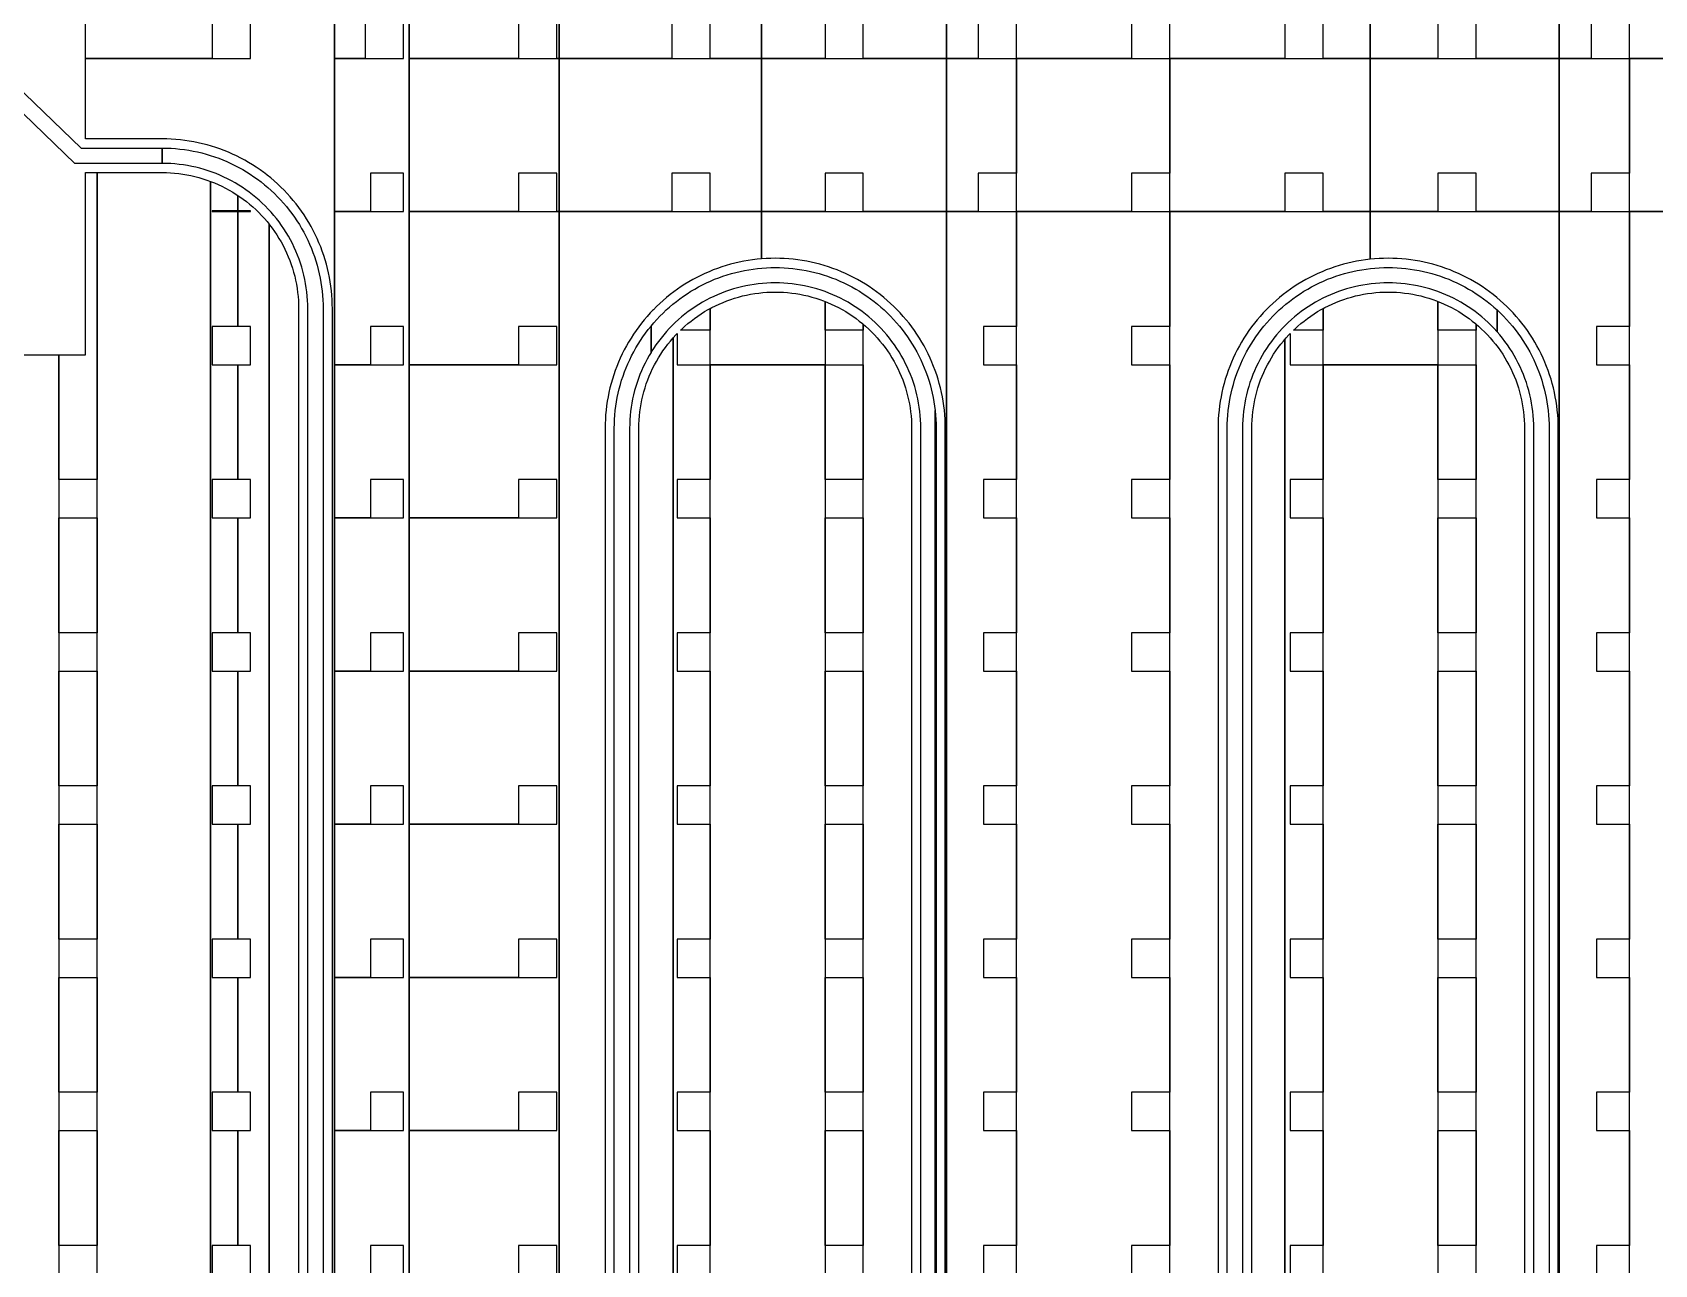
# Model space of a CAD drawing. Extents: x -4500 to 4500, y -3250 to 3250.
# Drawn here: x -2130 to -1071, y -850 to -46 of the extents above; entities that cross this region are included whole.
import ezdxf

# ---------------------------------------------------------------- set-up
doc = ezdxf.new("R2010")
doc.units = 0
doc.layers.add('L1D100', color=4, linetype='CONTINUOUS')
doc.layers.add('L1D11', color=2, linetype='CONTINUOUS')

# ---------------------------------------------------------------- blocks, each defined once
blk = doc.blocks.new('TOP_main_1_Cheese_100')
at = {"layer": 'L1D100'}
for points in [[(-1934, -1051.522), (-1934, -225.99), (-1934.039, -223.035), (-1934.157, -220.083), (-1934.354, -217.135), (-1934.629, -214.192), (-1934.982, -211.259), (-1935.413, -208.336), (-1935.922, -205.425), (-1936.508, -202.529), (-1937.171, -199.649), (-1937.91, -196.788), (-1938.726, -193.948), (-1939.616, -191.131), (-1940.582, -188.338), (-1941.621, -185.572), (-1942.734, -182.834), (-1943.919, -180.128), (-1945.175, -177.453), (-1946.503, -174.813), (-1947.9, -172.21), (-1949.366, -169.644), (-1950.9, -167.119), (-1952.5, -164.635), (-1954.167, -162.194), (-1955.897, -159.799), (-1957.691, -157.451), (-1959.546, -155.151), (-1961.462, -152.902), (-1963.437, -150.704), (-1965.47, -148.56), (-1967.56, -146.47), (-1969.704, -144.437), (-1971.902, -142.462), (-1974.151, -140.546), (-1976.451, -138.691), (-1978.01, -137.5), (-1978.799, -136.897), (-1981.194, -135.167), (-1983.635, -133.5), (-1986.119, -131.9), (-1988.644, -130.366), (-1991.21, -128.9), (-1993.813, -127.503), (-1996.453, -126.175), (-1999.128, -124.919), (-2001.834, -123.734), (-2004.572, -122.621), (-2007.338, -121.582), (-2010.131, -120.616), (-2012.948, -119.726), (-2015.788, -118.91), (-2018.649, -118.171), (-2021.529, -117.508), (-2024.425, -116.922), (-2027.336, -116.413), (-2030.259, -115.982), (-2033.192, -115.629), (-2036.135, -115.354), (-2039.083, -115.157), (-2042.035, -115.039), (-2044.99, -115), (-2095, -115), (-2095, -62.5), (-2012.5, -62.5), (-1987.5, -62.5), (-1987.5, -37.5)], [(-2012.5, -37.5), (-2012.5, -62.5), (-2095, -62.5), (-2095, 37.5)], [(-1932.542, 1077.42), (-1932.542, -1067.563)], [(-1887.5, -862.5), (-1887.5, -837.5), (-1909, -837.5), (-1909, -862.5)], [(-1932.542, -862.5), (-1932.542, -762.5), (-1909, -762.5), (-1887.5, -762.5), (-1887.5, -737.5), (-1909, -737.5), (-1909, -762.5), (-1932.542, -762.5), (-1932.542, -662.5), (-1909, -662.5), (-1887.5, -662.5), (-1887.5, -637.5), (-1909, -637.5), (-1909, -662.5), (-1932.542, -662.5), (-1932.542, -562.5), (-1909, -562.5), (-1887.5, -562.5), (-1887.5, -537.5), (-1909, -537.5), (-1909, -562.5), (-1932.542, -562.5), (-1932.542, -462.5), (-1909, -462.5), (-1887.5, -462.5), (-1887.5, -437.5), (-1909, -437.5), (-1909, -462.5), (-1932.542, -462.5), (-1932.542, -362.5), (-1909, -362.5), (-1887.5, -362.5), (-1887.5, -337.5), (-1909, -337.5), (-1909, -362.5), (-1932.542, -362.5), (-1932.542, -262.5), (-1909, -262.5), (-1887.5, -262.5), (-1887.5, -237.5), (-1909, -237.5), (-1909, -262.5), (-1932.542, -262.5), (-1932.542, -162.5), (-1909, -162.5), (-1887.5, -162.5), (-1887.5, -137.5), (-1909, -137.5), (-1909, -162.5), (-1932.542, -162.5), (-1932.542, -62.5), (-1912.5, -62.5), (-1887.5, -62.5), (-1887.5, -37.5)], [(-1912.5, -37.5), (-1912.5, -62.5), (-1932.542, -62.5), (-1932.542, 37.5)], [(-1883.967, 37.5), (-1883.967, -1131.532)], [(-2013.434, -2662.5), (-2013.434, -142.783), (-2010.935, -143.774), (-2008.467, -144.84), (-2006.033, -145.98), (-2003.634, -147.193), (-2001.273, -148.478), (-1998.952, -149.834), (-1996.673, -151.259), (-1995.582, -151.988), (-1995.582, -162), (-2012.5, -162), (-2012.5, -162.5), (-1995.582, -162.5), (-1995.582, -237.5), (-2012.5, -237.5), (-2012.5, -262.5), (-1995.582, -262.5), (-1995.582, -337.5), (-2012.5, -337.5), (-2012.5, -362.5), (-1995.582, -362.5), (-1995.582, -437.5), (-2012.5, -437.5), (-2012.5, -462.5), (-1995.582, -462.5), (-1995.582, -537.5), (-2012.5, -537.5), (-2012.5, -562.5), (-1995.582, -562.5), (-1995.582, -637.5), (-2012.5, -637.5), (-2012.5, -662.5), (-1995.582, -662.5), (-1995.582, -737.5), (-2012.5, -737.5), (-2012.5, -762.5), (-1995.582, -762.5), (-1995.582, -837.5), (-2012.5, -837.5), (-2012.5, -862.5)], [(-1987.5, -862.5), (-1987.5, -837.5), (-1995.582, -837.5), (-1995.582, -762.5), (-1987.5, -762.5), (-1987.5, -737.5), (-1995.582, -737.5), (-1995.582, -662.5), (-1987.5, -662.5), (-1987.5, -637.5), (-1995.582, -637.5), (-1995.582, -562.5), (-1987.5, -562.5), (-1987.5, -537.5), (-1995.582, -537.5), (-1995.582, -462.5), (-1987.5, -462.5), (-1987.5, -437.5), (-1995.582, -437.5), (-1995.582, -362.5), (-1987.5, -362.5), (-1987.5, -337.5), (-1995.582, -337.5), (-1995.582, -262.5), (-1987.5, -262.5), (-1987.5, -237.5), (-1995.582, -237.5), (-1995.582, -162.5), (-1987.5, -162.5), (-1987.5, -162), (-1995.582, -162), (-1995.582, -151.988), (-1994.438, -152.753), (-1992.249, -154.313), (-1990.108, -155.939), (-1988.017, -157.628), (-1985.979, -159.38), (-1983.994, -161.193), (-1982.065, -163.065), (-1980.193, -164.994), (-1978.807, -166.511), (-1978.38, -166.979), (-1976.628, -169.017), (-1975.296, -170.666), (-1975.296, -2662.5)], [(-1787.5, -862.5), (-1787.5, -837.5), (-1812.5, -837.5), (-1812.5, -862.5)], [(-1883.967, -862.5), (-1883.967, -762.5), (-1787.5, -762.5), (-1787.5, -737.5), (-1812.5, -737.5), (-1812.5, -762.5), (-1883.967, -762.5), (-1883.967, -662.5), (-1787.5, -662.5), (-1787.5, -637.5), (-1812.5, -637.5), (-1812.5, -662.5), (-1883.967, -662.5), (-1883.967, -562.5), (-1787.5, -562.5), (-1787.5, -537.5), (-1812.5, -537.5), (-1812.5, -562.5), (-1883.967, -562.5), (-1883.967, -462.5), (-1787.5, -462.5), (-1787.5, -437.5), (-1812.5, -437.5), (-1812.5, -462.5), (-1883.967, -462.5), (-1883.967, -362.5), (-1787.5, -362.5), (-1787.5, -337.5), (-1812.5, -337.5), (-1812.5, -362.5), (-1883.967, -362.5), (-1883.967, -262.5), (-1787.5, -262.5), (-1787.5, -237.5), (-1812.5, -237.5), (-1812.5, -262.5), (-1883.967, -262.5), (-1883.967, -162.5), (-1785.979, -162.5), (-1785.979, -1118.132)], [(-1785.979, -1118.132), (-1785.979, -162.5), (-1653.865, -162.5), (-1653.865, -193.341), (-1656.808, -193.616), (-1659.741, -193.97), (-1662.664, -194.401), (-1665.575, -194.91), (-1668.471, -195.496), (-1671.351, -196.159), (-1674.212, -196.898), (-1677.052, -197.713), (-1679.869, -198.604), (-1682.662, -199.569), (-1685.428, -200.609), (-1688.166, -201.721), (-1690.872, -202.906), (-1693.547, -204.163), (-1696.187, -205.49), (-1698.79, -206.888), (-1701.356, -208.354), (-1703.881, -209.888), (-1706.365, -211.488), (-1708.806, -213.154), (-1711.201, -214.885), (-1713.549, -216.678), (-1715.849, -218.534), (-1718.098, -220.45), (-1720.296, -222.425), (-1722.44, -224.458), (-1724.53, -226.548), (-1725.02, -227.065), (-1726.563, -228.692), (-1728.538, -230.889), (-1730.454, -233.139), (-1732.309, -235.439), (-1734.103, -237.787), (-1735.833, -240.182), (-1737.5, -242.622), (-1739.1, -245.106), (-1740.634, -247.632), (-1742.1, -250.197), (-1743.497, -252.801), (-1744.825, -255.441), (-1746.081, -258.115), (-1747.266, -260.822), (-1748.379, -263.559), (-1749.418, -266.326), (-1750.384, -269.118), (-1751.274, -271.936), (-1752.09, -274.776), (-1752.829, -277.637), (-1753.492, -280.516), (-1754.078, -283.412), (-1754.587, -286.323), (-1755.018, -289.246), (-1755.371, -292.18), (-1755.646, -295.122), (-1755.843, -298.07), (-1755.961, -301.023), (-1756, -303.978), (-1756, -1051.522)], [(-1534, -1051.522), (-1534, -303.978), (-1534.039, -301.023), (-1534.157, -298.07), (-1534.354, -295.122), (-1534.629, -292.18), (-1534.982, -289.246), (-1535.413, -286.323), (-1535.922, -283.412), (-1536.508, -280.516), (-1537.171, -277.637), (-1537.91, -274.776), (-1538.726, -271.936), (-1539.616, -269.118), (-1540.582, -266.326), (-1541.621, -263.559), (-1542.052, -262.5), (-1542.734, -260.822), (-1543.919, -258.115), (-1545.175, -255.441), (-1546.503, -252.801), (-1547.9, -250.197), (-1549.366, -247.632), (-1550.9, -245.106), (-1552.5, -242.622), (-1554.167, -240.182), (-1555.897, -237.787), (-1557.691, -235.439), (-1559.546, -233.139), (-1561.462, -230.889), (-1563.437, -228.692), (-1565.47, -226.548), (-1567.56, -224.458), (-1569.704, -222.425), (-1571.902, -220.45), (-1574.151, -218.534), (-1576.451, -216.678), (-1578.799, -214.885), (-1581.194, -213.154), (-1583.635, -211.488), (-1586.119, -209.888), (-1588.644, -208.354), (-1591.21, -206.888), (-1593.813, -205.49), (-1596.453, -204.163), (-1599.128, -202.906), (-1601.834, -201.721), (-1604.572, -200.609), (-1607.338, -199.569), (-1610.131, -198.604), (-1612.948, -197.713), (-1615.788, -196.898), (-1618.649, -196.159), (-1621.529, -195.496), (-1624.425, -194.91), (-1627.336, -194.401), (-1630.259, -193.97), (-1633.192, -193.616), (-1636.135, -193.341), (-1639.083, -193.145), (-1642.035, -193.027), (-1644.99, -192.988), (-1645.01, -192.988), (-1647.965, -193.027), (-1650.917, -193.145), (-1653.865, -193.341), (-1653.865, -162.5), (-1533.317, -162.5), (-1533.317, -1062.5)], [(-1533.317, -1062.5), (-1533.317, -162.5), (-1487.5, -162.5), (-1487.5, -237.5), (-1509, -237.5), (-1509, -262.5), (-1487.5, -262.5), (-1487.5, -337.5), (-1509, -337.5), (-1509, -362.5), (-1487.5, -362.5), (-1487.5, -437.5), (-1509, -437.5), (-1509, -462.5), (-1487.5, -462.5), (-1487.5, -537.5), (-1509, -537.5), (-1509, -562.5), (-1487.5, -562.5), (-1487.5, -637.5), (-1509, -637.5), (-1509, -662.5), (-1487.5, -662.5), (-1487.5, -737.5), (-1509, -737.5), (-1509, -762.5), (-1487.5, -762.5), (-1487.5, -837.5), (-1509, -837.5), (-1509, -862.5)], [(-1487.5, -1129.702), (-1487.5, -162.5), (-1387.5, -162.5), (-1387.5, -237.5), (-1412.5, -237.5), (-1412.5, -262.5), (-1387.5, -262.5), (-1387.5, -337.5), (-1412.5, -337.5), (-1412.5, -362.5), (-1387.5, -362.5), (-1387.5, -437.5), (-1412.5, -437.5), (-1412.5, -462.5), (-1387.5, -462.5), (-1387.5, -537.5), (-1412.5, -537.5), (-1412.5, -562.5), (-1387.5, -562.5), (-1387.5, -637.5), (-1412.5, -637.5), (-1412.5, -662.5), (-1387.5, -662.5), (-1387.5, -737.5), (-1412.5, -737.5), (-1412.5, -762.5), (-1387.5, -762.5), (-1387.5, -837.5), (-1412.5, -837.5), (-1412.5, -862.5)], [(-1387.5, -1119.44), (-1387.5, -162.5), (-1256.808, -162.5), (-1256.808, -193.616), (-1259.741, -193.97), (-1262.664, -194.401), (-1265.575, -194.91), (-1268.471, -195.496), (-1271.351, -196.159), (-1274.212, -196.898), (-1277.052, -197.713), (-1279.869, -198.604), (-1282.662, -199.569), (-1285.428, -200.609), (-1288.166, -201.721), (-1290.872, -202.906), (-1293.547, -204.163), (-1296.187, -205.49), (-1298.79, -206.888), (-1301.356, -208.354), (-1303.881, -209.888), (-1306.365, -211.488), (-1308.806, -213.154), (-1311.201, -214.885), (-1313.549, -216.678), (-1315.849, -218.534), (-1318.098, -220.45), (-1320.296, -222.425), (-1322.44, -224.458), (-1324.53, -226.548), (-1326.563, -228.692), (-1328.538, -230.889), (-1330.454, -233.139), (-1332.309, -235.439), (-1334.103, -237.787), (-1335.833, -240.182), (-1337.5, -242.622), (-1339.1, -245.106), (-1340.634, -247.632), (-1342.1, -250.197), (-1343.497, -252.801), (-1344.825, -255.441), (-1346.081, -258.115), (-1347.266, -260.822), (-1348.379, -263.559), (-1349.418, -266.326), (-1350.384, -269.118), (-1351.274, -271.936), (-1352.09, -274.776), (-1352.829, -277.637), (-1353.492, -280.516), (-1354.078, -283.412), (-1354.587, -286.323), (-1355.018, -289.246), (-1355.371, -292.18), (-1355.646, -295.122), (-1355.843, -298.07), (-1355.897, -299.431), (-1355.961, -301.023), (-1356, -303.978), (-1356, -1051.522)], [(-1134, -1051.522), (-1134, -303.978), (-1134.039, -301.023), (-1134.157, -298.07), (-1134.354, -295.122), (-1134.629, -292.18), (-1134.982, -289.246), (-1135.413, -286.323), (-1135.922, -283.412), (-1136.508, -280.516), (-1137.171, -277.637), (-1137.91, -274.776), (-1138.726, -271.936), (-1139.616, -269.118), (-1140.582, -266.326), (-1141.621, -263.559), (-1142.052, -262.5), (-1142.734, -260.822), (-1143.919, -258.115), (-1145.175, -255.441), (-1146.503, -252.801), (-1147.9, -250.197), (-1149.366, -247.632), (-1150.9, -245.106), (-1152.5, -242.622), (-1154.167, -240.182), (-1155.897, -237.787), (-1157.691, -235.439), (-1159.546, -233.139), (-1161.462, -230.889), (-1163.437, -228.692), (-1165.47, -226.548), (-1167.56, -224.458), (-1169.704, -222.425), (-1171.902, -220.45), (-1174.151, -218.534), (-1176.451, -216.678), (-1178.799, -214.885), (-1181.194, -213.154), (-1183.635, -211.488), (-1186.119, -209.888), (-1188.644, -208.354), (-1191.21, -206.888), (-1193.813, -205.49), (-1196.453, -204.163), (-1199.128, -202.906), (-1201.834, -201.721), (-1204.572, -200.609), (-1207.338, -199.569), (-1210.131, -198.604), (-1212.948, -197.713), (-1215.788, -196.898), (-1218.649, -196.159), (-1221.529, -195.496), (-1224.425, -194.91), (-1227.336, -194.401), (-1230.259, -193.97), (-1233.192, -193.616), (-1236.135, -193.341), (-1239.083, -193.145), (-1242.035, -193.027), (-1244.99, -192.988), (-1245.01, -192.988), (-1247.965, -193.027), (-1250.917, -193.145), (-1253.865, -193.341), (-1256.808, -193.616), (-1256.808, -162.5), (-1133.351, -162.5), (-1133.351, -1062.249)], [(-1133.351, -1062.249), (-1133.351, -162.5), (-1087.5, -162.5), (-1087.5, -237.5), (-1109, -237.5), (-1109, -262.5), (-1087.5, -262.5), (-1087.5, -337.5), (-1109, -337.5), (-1109, -362.5), (-1087.5, -362.5), (-1087.5, -437.5), (-1109, -437.5), (-1109, -462.5), (-1087.5, -462.5), (-1087.5, -537.5), (-1109, -537.5), (-1109, -562.5), (-1087.5, -562.5), (-1087.5, -637.5), (-1109, -637.5), (-1109, -662.5), (-1087.5, -662.5), (-1087.5, -737.5), (-1109, -737.5), (-1109, -762.5), (-1087.5, -762.5), (-1087.5, -837.5), (-1109, -837.5), (-1109, -862.5)], [(-1068.907, -1137.244), (-1071.485, -1136.483), (-1074.039, -1135.645), (-1076.566, -1134.729), (-1079.065, -1133.738), (-1081.533, -1132.672), (-1083.967, -1131.532), (-1086.366, -1130.319), (-1087.5, -1129.702), (-1087.5, -162.5), (-987.5, -162.5)], [(-1975.296, -2662.5), (-1975.296, -170.666), (-1974.939, -171.108), (-1973.313, -173.249), (-1971.753, -175.438), (-1970.259, -177.673), (-1968.834, -179.952), (-1967.478, -182.273), (-1966.193, -184.634), (-1964.98, -187.033), (-1963.84, -189.467), (-1962.774, -191.935), (-1961.783, -194.434), (-1960.868, -196.961), (-1960.029, -199.515), (-1959.269, -202.093), (-1958.586, -204.693), (-1957.982, -207.313), (-1957.458, -209.949), (-1957.013, -212.6), (-1956.649, -215.263), (-1956.365, -217.937), (-1956.162, -220.617), (-1956.041, -223.302), (-1956, -225.99), (-1956, -1051.522)], [(-1711.62, -1237.5), (-1711.62, -244.966), (-1709.807, -242.981), (-1709, -242.149), (-1709, -262.5), (-1687.5, -262.5), (-1687.5, -337.5), (-1709, -337.5), (-1709, -362.5), (-1687.5, -362.5), (-1687.5, -437.5), (-1709, -437.5), (-1709, -462.5), (-1687.5, -462.5), (-1687.5, -537.5), (-1709, -537.5), (-1709, -562.5), (-1687.5, -562.5), (-1687.5, -637.5), (-1709, -637.5), (-1709, -662.5), (-1687.5, -662.5), (-1687.5, -737.5), (-1709, -737.5), (-1709, -762.5), (-1687.5, -762.5), (-1687.5, -837.5), (-1709, -837.5), (-1709, -862.5)], [(-1587.5, -2662.5), (-1587.5, -236.06), (-1585.979, -237.368), (-1583.994, -239.18), (-1582.065, -241.052), (-1580.193, -242.981), (-1578.38, -244.966), (-1576.628, -247.005), (-1574.939, -249.096), (-1573.313, -251.237), (-1571.753, -253.426), (-1570.259, -255.661), (-1568.834, -257.94), (-1567.478, -260.261), (-1566.193, -262.622), (-1564.98, -265.021), (-1563.84, -267.455), (-1562.774, -269.923), (-1561.783, -272.421), (-1560.868, -274.949), (-1560.029, -277.503), (-1559.269, -280.081), (-1558.586, -282.681), (-1557.982, -285.3), (-1557.458, -287.937), (-1557.013, -290.588), (-1556.649, -293.251), (-1556.365, -295.924), (-1556.162, -298.605), (-1556.041, -301.29), (-1556, -303.978), (-1556, -1051.522)], [(-1312.5, -1237.5), (-1312.5, -245.99), (-1311.62, -244.966), (-1309.807, -242.981), (-1309, -242.149), (-1309, -262.5), (-1287.5, -262.5), (-1287.5, -337.5), (-1309, -337.5), (-1309, -362.5), (-1287.5, -362.5), (-1287.5, -437.5), (-1309, -437.5), (-1309, -462.5), (-1287.5, -462.5), (-1287.5, -537.5), (-1309, -537.5), (-1309, -562.5), (-1287.5, -562.5), (-1287.5, -637.5), (-1309, -637.5), (-1309, -662.5), (-1287.5, -662.5), (-1287.5, -737.5), (-1309, -737.5), (-1309, -762.5), (-1287.5, -762.5), (-1287.5, -837.5), (-1309, -837.5), (-1309, -862.5)], [(-1187.5, -2662.5), (-1187.5, -236.06), (-1185.979, -237.368), (-1183.994, -239.18), (-1182.065, -241.052), (-1180.193, -242.981), (-1178.38, -244.966), (-1176.628, -247.005), (-1174.939, -249.096), (-1174.151, -250.133), (-1173.313, -251.237), (-1171.753, -253.426), (-1170.259, -255.661), (-1168.834, -257.94), (-1167.478, -260.261), (-1166.193, -262.622), (-1164.98, -265.021), (-1163.84, -267.455), (-1162.774, -269.923), (-1161.783, -272.421), (-1160.868, -274.949), (-1160.029, -277.503), (-1159.269, -280.081), (-1158.586, -282.681), (-1157.982, -285.3), (-1157.458, -287.937), (-1157.013, -290.588), (-1156.649, -293.251), (-1156.365, -295.924), (-1156.162, -298.605), (-1156.041, -301.29), (-1156, -303.978), (-1156, -1051.522)], [(-1734, -1051.522), (-1734, -303.978), (-1733.959, -301.29), (-1733.838, -298.605), (-1733.635, -295.924), (-1733.351, -293.251), (-1732.987, -290.588), (-1732.542, -287.937), (-1732.018, -285.3), (-1731.414, -282.681), (-1730.731, -280.081), (-1729.971, -277.503), (-1729.132, -274.949), (-1728.217, -272.421), (-1727.226, -269.923), (-1726.16, -267.455), (-1725.02, -265.021), (-1723.807, -262.622), (-1722.522, -260.261), (-1721.166, -257.94), (-1719.741, -255.661), (-1718.247, -253.426), (-1716.687, -251.237), (-1715.061, -249.096), (-1713.372, -247.005), (-1711.62, -244.966), (-1711.62, -1237.5)], [(-1334, -1051.522), (-1334, -303.978), (-1333.959, -301.29), (-1333.838, -298.605), (-1333.635, -295.924), (-1333.351, -293.251), (-1332.987, -290.588), (-1332.542, -287.937), (-1332.018, -285.3), (-1331.414, -282.681), (-1330.731, -280.081), (-1329.971, -277.503), (-1329.132, -274.949), (-1328.217, -272.421), (-1327.226, -269.923), (-1326.16, -267.455), (-1325.02, -265.021), (-1323.807, -262.622), (-1322.522, -260.261), (-1321.166, -257.94), (-1319.741, -255.661), (-1318.247, -253.426), (-1316.687, -251.237), (-1315.061, -249.096), (-1313.372, -247.005), (-1312.5, -245.99), (-1312.5, -2662.5)], [(-2212.5, -256), (-2112.5, -256), (-2112.5, -2662.5)]]:
    blk.add_lwpolyline(points, dxfattribs=at)
for points in [[(-1883.967, -62.5), (-1883.967, 37.5), (-1785.979, 37.5), (-1785.979, -62.5), (-1787.5, -62.5), (-1787.5, -37.5), (-1812.5, -37.5), (-1812.5, -62.5)], [(-1785.979, -62.5), (-1785.979, 37.5), (-1653.865, 37.5), (-1653.865, -62.5), (-1687.5, -62.5), (-1687.5, -37.5), (-1712.5, -37.5), (-1712.5, -62.5)], [(-1653.865, -62.5), (-1653.865, 37.5), (-1533.317, 37.5), (-1533.317, -62.5), (-1587.5, -62.5), (-1587.5, -37.5), (-1612.5, -37.5), (-1612.5, -62.5)], [(-1533.317, -62.5), (-1533.317, 37.5), (-1487.5, 37.5), (-1487.5, -37.5), (-1512.5, -37.5), (-1512.5, -62.5)], [(-1487.5, -62.5), (-1487.5, 37.5), (-1387.5, 37.5), (-1387.5, -37.5), (-1412.5, -37.5), (-1412.5, -62.5)], [(-1387.5, -62.5), (-1387.5, 37.5), (-1256.808, 37.5), (-1256.808, -62.5), (-1287.5, -62.5), (-1287.5, -37.5), (-1312.5, -37.5), (-1312.5, -62.5)], [(-1256.808, -62.5), (-1256.808, 37.5), (-1133.351, 37.5), (-1133.351, -62.5), (-1187.5, -62.5), (-1187.5, -37.5), (-1212.5, -37.5), (-1212.5, -62.5)], [(-1133.351, -62.5), (-1133.351, 37.5), (-1087.5, 37.5), (-1087.5, -37.5), (-1112.5, -37.5), (-1112.5, -62.5)], [(-1087.5, -62.5), (-1087.5, 37.5), (-987.5, 37.5), (-987.5, -37.5), (-1012.5, -37.5), (-1012.5, -62.5)], [(-1883.967, -162.5), (-1883.967, -62.5), (-1785.979, -62.5), (-1785.979, -162.5), (-1787.5, -162.5), (-1787.5, -137.5), (-1812.5, -137.5), (-1812.5, -162.5)], [(-1785.979, -162.5), (-1785.979, -62.5), (-1653.865, -62.5), (-1653.865, -162.5), (-1687.5, -162.5), (-1687.5, -137.5), (-1712.5, -137.5), (-1712.5, -162.5)], [(-1653.865, -162.5), (-1653.865, -62.5), (-1533.317, -62.5), (-1533.317, -162.5), (-1587.5, -162.5), (-1587.5, -137.5), (-1612.5, -137.5), (-1612.5, -162.5)], [(-1533.317, -162.5), (-1533.317, -62.5), (-1487.5, -62.5), (-1487.5, -137.5), (-1512.5, -137.5), (-1512.5, -162.5)], [(-1487.5, -162.5), (-1487.5, -62.5), (-1387.5, -62.5), (-1387.5, -137.5), (-1412.5, -137.5), (-1412.5, -162.5)], [(-1387.5, -162.5), (-1387.5, -62.5), (-1256.808, -62.5), (-1256.808, -162.5), (-1287.5, -162.5), (-1287.5, -137.5), (-1312.5, -137.5), (-1312.5, -162.5)], [(-1256.808, -162.5), (-1256.808, -62.5), (-1133.351, -62.5), (-1133.351, -162.5), (-1187.5, -162.5), (-1187.5, -137.5), (-1212.5, -137.5), (-1212.5, -162.5)], [(-1133.351, -162.5), (-1133.351, -62.5), (-1087.5, -62.5), (-1087.5, -137.5), (-1112.5, -137.5), (-1112.5, -162.5)], [(-1087.5, -162.5), (-1087.5, -62.5), (-987.5, -62.5), (-987.5, -137.5), (-1012.5, -137.5), (-1012.5, -162.5)], [(-2112.5, -337.5), (-2112.5, -256), (-2095, -256), (-2095, -137), (-2087.5, -137), (-2087.5, -337.5)], [(-2087.5, -2662.5), (-2087.5, -137), (-2044.99, -137), (-2042.302, -137.041), (-2039.617, -137.162), (-2036.937, -137.365), (-2034.263, -137.649), (-2031.6, -138.013), (-2028.949, -138.458), (-2026.313, -138.982), (-2023.693, -139.586), (-2021.093, -140.269), (-2018.515, -141.029), (-2015.961, -141.868), (-2013.434, -142.783), (-2013.434, -2662.5)], [(-1687.5, -262.5), (-1687.5, -225.798), (-1686.366, -225.181), (-1683.967, -223.968), (-1681.533, -222.828), (-1679.065, -221.762), (-1676.566, -220.771), (-1674.039, -219.855), (-1671.485, -219.017), (-1668.907, -218.256), (-1666.307, -217.574), (-1663.687, -216.97), (-1661.051, -216.445), (-1658.4, -216.001), (-1655.737, -215.636), (-1653.063, -215.353), (-1650.383, -215.15), (-1647.698, -215.028), (-1645.01, -214.988), (-1644.99, -214.988), (-1642.302, -215.028), (-1639.617, -215.15), (-1636.937, -215.353), (-1634.263, -215.636), (-1631.6, -216.001), (-1628.949, -216.445), (-1626.313, -216.97), (-1623.693, -217.574), (-1621.093, -218.256), (-1618.515, -219.017), (-1615.961, -219.855), (-1613.434, -220.771), (-1612.5, -221.141), (-1612.5, -262.5)], [(-1612.5, -239.988), (-1612.5, -221.141), (-1610.935, -221.762), (-1608.467, -222.828), (-1606.033, -223.968), (-1603.634, -225.181), (-1601.273, -226.466), (-1598.952, -227.822), (-1596.673, -229.247), (-1594.438, -230.74), (-1592.249, -232.301), (-1590.108, -233.926), (-1588.017, -235.616), (-1587.5, -236.06), (-1587.5, -239.988)], [(-1287.5, -262.5), (-1287.5, -225.798), (-1286.366, -225.181), (-1283.967, -223.968), (-1281.533, -222.828), (-1279.065, -221.762), (-1276.566, -220.771), (-1274.039, -219.855), (-1271.485, -219.017), (-1268.907, -218.256), (-1266.307, -217.574), (-1263.687, -216.97), (-1261.051, -216.445), (-1258.4, -216.001), (-1255.737, -215.636), (-1253.063, -215.353), (-1250.383, -215.15), (-1247.698, -215.028), (-1245.01, -214.988), (-1244.99, -214.988), (-1242.302, -215.028), (-1239.617, -215.15), (-1236.937, -215.353), (-1234.263, -215.636), (-1231.6, -216.001), (-1228.949, -216.445), (-1226.313, -216.97), (-1223.693, -217.574), (-1221.093, -218.256), (-1218.515, -219.017), (-1215.961, -219.855), (-1213.434, -220.771), (-1212.5, -221.141), (-1212.5, -262.5)], [(-1212.5, -239.988), (-1212.5, -221.141), (-1210.935, -221.762), (-1208.467, -222.828), (-1206.033, -223.968), (-1203.634, -225.181), (-1201.273, -226.466), (-1198.952, -227.822), (-1196.673, -229.247), (-1194.438, -230.74), (-1192.249, -232.301), (-1190.108, -233.926), (-1188.017, -235.616), (-1187.5, -236.06), (-1187.5, -239.988)], [(-1706.838, -239.988), (-1706.006, -239.18), (-1704.021, -237.368), (-1701.983, -235.616), (-1699.892, -233.926), (-1697.751, -232.301), (-1695.562, -230.74), (-1693.327, -229.247), (-1691.048, -227.822), (-1688.727, -226.466), (-1687.5, -225.798), (-1687.5, -239.988)], [(-1306.838, -239.988), (-1306.006, -239.18), (-1304.021, -237.368), (-1301.983, -235.616), (-1299.892, -233.926), (-1297.751, -232.301), (-1295.562, -230.74), (-1293.327, -229.247), (-1291.048, -227.822), (-1288.727, -226.466), (-1287.5, -225.798), (-1287.5, -239.988)], [(-1687.5, -2662.5), (-1687.5, -262.5), (-1612.5, -262.5), (-1612.5, -2662.5)], [(-1612.5, -337.5), (-1612.5, -262.5), (-1587.5, -262.5), (-1587.5, -337.5)], [(-1287.5, -2662.5), (-1287.5, -262.5), (-1212.5, -262.5), (-1212.5, -2662.5)], [(-1212.5, -337.5), (-1212.5, -262.5), (-1187.5, -262.5), (-1187.5, -337.5)], [(-2112.5, -437.5), (-2112.5, -362.5), (-2087.5, -362.5), (-2087.5, -437.5)], [(-1612.5, -437.5), (-1612.5, -362.5), (-1587.5, -362.5), (-1587.5, -437.5)], [(-1212.5, -437.5), (-1212.5, -362.5), (-1187.5, -362.5), (-1187.5, -437.5)], [(-2112.5, -537.5), (-2112.5, -462.5), (-2087.5, -462.5), (-2087.5, -537.5)], [(-1612.5, -537.5), (-1612.5, -462.5), (-1587.5, -462.5), (-1587.5, -537.5)], [(-1212.5, -537.5), (-1212.5, -462.5), (-1187.5, -462.5), (-1187.5, -537.5)], [(-2112.5, -637.5), (-2112.5, -562.5), (-2087.5, -562.5), (-2087.5, -637.5)], [(-1612.5, -637.5), (-1612.5, -562.5), (-1587.5, -562.5), (-1587.5, -637.5)], [(-1212.5, -637.5), (-1212.5, -562.5), (-1187.5, -562.5), (-1187.5, -637.5)], [(-2112.5, -737.5), (-2112.5, -662.5), (-2087.5, -662.5), (-2087.5, -737.5)], [(-1612.5, -737.5), (-1612.5, -662.5), (-1587.5, -662.5), (-1587.5, -737.5)], [(-1212.5, -737.5), (-1212.5, -662.5), (-1187.5, -662.5), (-1187.5, -737.5)], [(-2112.5, -837.5), (-2112.5, -762.5), (-2087.5, -762.5), (-2087.5, -837.5)], [(-1612.5, -837.5), (-1612.5, -762.5), (-1587.5, -762.5), (-1587.5, -837.5)], [(-1212.5, -837.5), (-1212.5, -762.5), (-1187.5, -762.5), (-1187.5, -837.5)]]:
    blk.add_lwpolyline(points, close=True, dxfattribs=at)
blk = doc.blocks.new('TOP_main_1')
at = {"layer": 'L1D11'}
blk.add_lwpolyline([(-2102.016, -131), (-2169.516, -66), (-2192.5, -66), (-2192.5, -56), (-2165.484, -56), (-2097.984, -121), (-2045, -121), (-2045, -131)], close=True, dxfattribs=at)
for points in [[(-1950, -1051.522), (-1950, -225.99), (-1950.04, -223.227), (-1950.161, -220.467), (-1950.361, -217.711), (-1950.642, -214.962), (-1951.003, -212.223), (-1951.443, -209.495), (-1951.962, -206.781), (-1952.56, -204.084), (-1953.237, -201.405), (-1953.991, -198.747), (-1954.821, -196.111), (-1955.729, -193.502), (-1956.711, -190.919), (-1957.769, -188.366), (-1958.9, -185.845), (-1960.104, -183.359), (-1961.38, -180.908), (-1962.726, -178.495), (-1964.142, -176.122), (-1965.627, -173.792), (-1967.179, -171.506), (-1968.796, -169.266), (-1970.478, -167.074), (-1972.223, -164.932), (-1974.03, -162.841), (-1975.897, -160.804), (-1977.822, -158.822), (-1979.804, -156.897), (-1981.841, -155.03), (-1983.932, -153.223), (-1986.074, -151.478), (-1988.266, -149.796), (-1990.506, -148.179), (-1992.792, -146.627), (-1995.122, -145.142), (-1997.495, -143.726), (-1999.908, -142.38), (-2002.359, -141.104), (-2004.845, -139.9), (-2007.366, -138.769), (-2009.919, -137.711), (-2012.502, -136.729), (-2015.111, -135.821), (-2017.747, -134.991), (-2020.405, -134.237), (-2023.084, -133.56), (-2025.781, -132.962), (-2028.495, -132.443), (-2031.223, -132.003), (-2033.962, -131.642), (-2036.711, -131.361), (-2039.467, -131.161), (-2042.227, -131.04), (-2044.99, -131), (-2045, -131), (-2045, -121), (-2044.99, -121), (-2042.097, -121.04), (-2039.206, -121.159), (-2036.32, -121.359), (-2033.44, -121.637), (-2030.569, -121.995), (-2027.709, -122.432), (-2024.862, -122.947), (-2022.031, -123.541), (-2019.216, -124.213), (-2016.422, -124.961), (-2013.649, -125.787), (-2010.9, -126.689), (-2008.177, -127.666), (-2005.481, -128.717), (-2002.816, -129.843), (-2000.183, -131.042), (-1997.584, -132.312), (-1995.02, -133.654), (-1992.495, -135.066), (-1990.01, -136.547), (-1987.566, -138.096), (-1985.166, -139.712), (-1982.811, -141.393), (-1980.504, -143.138), (-1978.245, -144.946), (-1976.038, -146.816), (-1973.882, -148.746), (-1971.781, -150.735), (-1969.735, -152.781), (-1967.746, -154.882), (-1965.816, -157.038), (-1963.946, -159.245), (-1962.138, -161.504), (-1960.393, -163.811), (-1958.712, -166.166), (-1957.096, -168.566), (-1955.547, -171.01), (-1954.066, -173.495), (-1952.654, -176.02), (-1951.312, -178.584), (-1950.042, -181.183), (-1948.843, -183.816), (-1947.717, -186.481), (-1946.666, -189.177), (-1945.689, -191.9), (-1944.787, -194.649), (-1943.961, -197.422), (-1943.213, -200.216), (-1942.541, -203.031), (-1941.947, -205.862), (-1941.432, -208.709), (-1940.995, -211.569), (-1940.637, -214.44), (-1940.359, -217.32), (-1940.159, -220.206), (-1940.04, -223.097), (-1940, -225.99), (-1940, -1051.522)], [(-1550, -1051.522), (-1550, -303.978), (-1550.04, -301.215), (-1550.161, -298.454), (-1550.361, -295.699), (-1550.642, -292.95), (-1551.003, -290.211), (-1551.443, -287.483), (-1551.962, -284.769), (-1552.56, -282.071), (-1553.237, -279.392), (-1553.991, -276.734), (-1554.821, -274.099), (-1555.729, -271.489), (-1556.711, -268.907), (-1557.769, -266.354), (-1558.9, -263.833), (-1560.104, -261.346), (-1561.38, -258.895), (-1562.726, -256.483), (-1564.142, -254.11), (-1565.627, -251.78), (-1567.179, -249.494), (-1568.796, -247.254), (-1570.478, -245.061), (-1572.223, -242.919), (-1574.03, -240.829), (-1575.897, -238.792), (-1577.822, -236.81), (-1579.804, -234.884), (-1581.841, -233.018), (-1583.932, -231.211), (-1586.074, -229.466), (-1588.266, -227.784), (-1590.506, -226.166), (-1592.792, -224.615), (-1595.122, -223.13), (-1597.495, -221.714), (-1599.908, -220.367), (-1602.359, -219.091), (-1604.845, -217.887), (-1607.366, -216.756), (-1609.919, -215.699), (-1612.502, -214.716), (-1615.111, -213.809), (-1617.747, -212.978), (-1620.405, -212.224), (-1623.084, -211.548), (-1625.781, -210.95), (-1628.495, -210.431), (-1631.223, -209.991), (-1633.962, -209.63), (-1636.711, -209.349), (-1639.467, -209.148), (-1642.227, -209.028), (-1644.99, -208.988), (-1645.01, -208.988), (-1647.773, -209.028), (-1650.533, -209.148), (-1653.289, -209.349), (-1656.038, -209.63), (-1658.777, -209.991), (-1661.505, -210.431), (-1664.219, -210.95), (-1666.916, -211.548), (-1669.595, -212.224), (-1672.253, -212.978), (-1674.889, -213.809), (-1677.498, -214.716), (-1680.081, -215.699), (-1682.634, -216.756), (-1685.155, -217.887), (-1687.641, -219.091), (-1690.092, -220.367), (-1692.505, -221.714), (-1694.878, -223.13), (-1697.208, -224.615), (-1699.494, -226.166), (-1701.734, -227.784), (-1703.926, -229.466), (-1706.068, -231.211), (-1708.159, -233.018), (-1710.196, -234.884), (-1712.178, -236.81), (-1714.103, -238.792), (-1715.97, -240.829), (-1717.777, -242.919), (-1719.522, -245.061), (-1721.204, -247.254), (-1722.821, -249.494), (-1724.373, -251.78), (-1725.858, -254.11), (-1726.054, -254.438), (-1726.054, -237.233), (-1724.184, -235.025), (-1722.254, -232.87), (-1720.265, -230.768), (-1718.219, -228.723), (-1716.118, -226.734), (-1713.962, -224.804), (-1711.755, -222.934), (-1709.496, -221.126), (-1707.189, -219.38), (-1704.834, -217.699), (-1702.434, -216.084), (-1699.99, -214.535), (-1697.505, -213.054), (-1694.98, -211.642), (-1692.416, -210.3), (-1689.817, -209.029), (-1687.184, -207.831), (-1684.519, -206.705), (-1681.823, -205.653), (-1679.1, -204.676), (-1676.351, -203.775), (-1673.578, -202.949), (-1670.784, -202.2), (-1667.969, -201.529), (-1665.138, -200.935), (-1662.291, -200.42), (-1659.431, -199.983), (-1656.56, -199.625), (-1653.68, -199.346), (-1650.794, -199.147), (-1647.903, -199.027), (-1645.01, -198.988), (-1644.99, -198.988), (-1642.097, -199.027), (-1639.206, -199.147), (-1636.32, -199.346), (-1633.44, -199.625), (-1630.569, -199.983), (-1627.709, -200.42), (-1624.862, -200.935), (-1622.031, -201.529), (-1619.216, -202.2), (-1616.422, -202.949), (-1613.649, -203.775), (-1610.9, -204.676), (-1608.177, -205.653), (-1605.481, -206.705), (-1602.816, -207.831), (-1600.183, -209.029), (-1597.584, -210.3), (-1595.02, -211.642), (-1592.495, -213.054), (-1590.01, -214.535), (-1587.566, -216.084), (-1585.166, -217.699), (-1582.811, -219.38), (-1580.504, -221.126), (-1578.245, -222.934), (-1576.038, -224.804), (-1573.882, -226.734), (-1571.781, -228.723), (-1569.735, -230.768), (-1567.746, -232.87), (-1565.816, -235.025), (-1563.946, -237.233), (-1562.138, -239.491), (-1560.393, -241.799), (-1558.712, -244.153), (-1557.096, -246.554), (-1555.547, -248.997), (-1554.066, -251.483), (-1552.654, -254.008), (-1551.312, -256.571), (-1550.042, -259.17), (-1548.843, -261.804), (-1547.717, -264.469), (-1546.666, -267.164), (-1545.689, -269.887), (-1544.787, -272.637), (-1543.961, -275.409), (-1543.213, -278.204), (-1542.541, -281.018), (-1541.947, -283.85), (-1541.432, -286.697), (-1540.995, -289.557), (-1540.637, -292.428), (-1540.637, -1094.838)], [(-1350, -1051.522), (-1350, -303.978), (-1349.96, -301.085), (-1349.841, -298.194), (-1349.641, -295.308), (-1349.363, -292.428), (-1349.005, -289.557), (-1348.568, -286.697), (-1348.053, -283.85), (-1347.459, -281.018), (-1346.787, -278.204), (-1346.039, -275.409), (-1345.213, -272.637), (-1344.311, -269.887), (-1343.334, -267.164), (-1342.283, -264.469), (-1341.157, -261.804), (-1339.958, -259.17), (-1338.688, -256.571), (-1337.346, -254.008), (-1335.934, -251.483), (-1334.453, -248.997), (-1332.904, -246.554), (-1331.288, -244.153), (-1329.607, -241.799), (-1327.862, -239.491), (-1326.054, -237.233), (-1324.184, -235.025), (-1322.254, -232.87), (-1320.265, -230.768), (-1318.219, -228.723), (-1316.118, -226.734), (-1313.962, -224.804), (-1311.755, -222.934), (-1309.496, -221.126), (-1307.189, -219.38), (-1304.834, -217.699), (-1302.434, -216.084), (-1299.99, -214.535), (-1297.505, -213.054), (-1294.98, -211.642), (-1292.416, -210.3), (-1289.817, -209.029), (-1287.184, -207.831), (-1284.519, -206.705), (-1281.823, -205.653), (-1279.1, -204.676), (-1276.351, -203.775), (-1273.578, -202.949), (-1270.784, -202.2), (-1267.969, -201.529), (-1265.138, -200.935), (-1262.291, -200.42), (-1259.431, -199.983), (-1256.56, -199.625), (-1253.68, -199.346), (-1250.794, -199.147), (-1247.903, -199.027), (-1245.01, -198.988), (-1244.99, -198.988), (-1242.097, -199.027), (-1239.206, -199.147), (-1236.32, -199.346), (-1233.44, -199.625), (-1230.569, -199.983), (-1227.709, -200.42), (-1224.862, -200.935), (-1222.031, -201.529), (-1219.216, -202.2), (-1216.422, -202.949), (-1213.649, -203.775), (-1210.9, -204.676), (-1208.177, -205.653), (-1205.481, -206.705), (-1202.816, -207.831), (-1200.183, -209.029), (-1197.584, -210.3), (-1195.02, -211.642), (-1192.495, -213.054), (-1190.01, -214.535), (-1187.566, -216.084), (-1185.166, -217.699), (-1182.811, -219.38), (-1180.504, -221.126), (-1178.245, -222.934), (-1176.038, -224.804), (-1173.882, -226.734), (-1173.882, -241), (-1174.03, -240.829), (-1175.897, -238.792), (-1177.822, -236.81), (-1179.804, -234.884), (-1181.841, -233.018), (-1183.932, -231.211), (-1186.074, -229.466), (-1188.266, -227.784), (-1190.506, -226.166), (-1192.792, -224.615), (-1195.122, -223.13), (-1197.495, -221.714), (-1199.908, -220.367), (-1202.359, -219.091), (-1204.845, -217.887), (-1207.366, -216.756), (-1209.919, -215.699), (-1212.502, -214.716), (-1215.111, -213.809), (-1217.747, -212.978), (-1220.405, -212.224), (-1223.084, -211.548), (-1225.781, -210.95), (-1228.495, -210.431), (-1231.223, -209.991), (-1233.962, -209.63), (-1236.711, -209.349), (-1239.467, -209.148), (-1242.227, -209.028), (-1244.99, -208.988), (-1245.01, -208.988), (-1247.773, -209.028), (-1250.533, -209.148), (-1253.289, -209.349), (-1256.038, -209.63), (-1258.777, -209.991), (-1261.505, -210.431), (-1264.219, -210.95), (-1266.916, -211.548), (-1269.595, -212.224), (-1272.253, -212.978), (-1274.889, -213.809), (-1277.498, -214.716), (-1280.081, -215.699), (-1282.634, -216.756), (-1285.155, -217.887), (-1287.641, -219.091), (-1290.092, -220.367), (-1292.505, -221.714), (-1294.878, -223.13), (-1297.208, -224.615), (-1299.494, -226.166), (-1301.734, -227.784), (-1303.926, -229.466), (-1306.068, -231.211), (-1308.159, -233.018), (-1310.196, -234.884), (-1312.178, -236.81), (-1314.103, -238.792), (-1315.97, -240.829), (-1317.777, -242.919), (-1319.522, -245.061), (-1321.204, -247.254), (-1322.821, -249.494), (-1324.373, -251.78), (-1325.858, -254.11), (-1327.274, -256.483), (-1328.62, -258.895), (-1329.896, -261.346), (-1331.1, -263.833), (-1332.231, -266.354), (-1333.289, -268.907), (-1334.271, -271.489), (-1335.179, -274.099), (-1336.009, -276.734), (-1336.763, -279.392), (-1337.44, -282.071), (-1338.038, -284.769), (-1338.557, -287.483), (-1338.997, -290.211), (-1339.358, -292.95), (-1339.639, -295.699), (-1339.839, -298.454), (-1339.96, -301.215), (-1340, -303.978), (-1340, -1051.522)], [(-1150, -1051.522), (-1150, -303.978), (-1150.04, -301.215), (-1150.161, -298.454), (-1150.361, -295.699), (-1150.642, -292.95), (-1151.003, -290.211), (-1151.443, -287.483), (-1151.962, -284.769), (-1152.56, -282.071), (-1153.237, -279.392), (-1153.991, -276.734), (-1154.821, -274.099), (-1155.729, -271.489), (-1156.711, -268.907), (-1157.769, -266.354), (-1158.9, -263.833), (-1160.104, -261.346), (-1161.38, -258.895), (-1162.726, -256.483), (-1164.142, -254.11), (-1165.627, -251.78), (-1167.179, -249.494), (-1168.796, -247.254), (-1170.478, -245.061), (-1172.223, -242.919), (-1173.882, -241), (-1173.882, -226.734), (-1171.781, -228.723), (-1169.735, -230.768), (-1167.746, -232.87), (-1165.816, -235.025), (-1163.946, -237.233), (-1162.138, -239.491), (-1160.393, -241.799), (-1158.712, -244.153), (-1157.096, -246.554), (-1155.547, -248.997), (-1154.066, -251.483), (-1152.654, -254.008), (-1151.312, -256.571), (-1150.042, -259.17), (-1148.843, -261.804), (-1147.717, -264.469), (-1146.666, -267.164), (-1145.689, -269.887), (-1144.787, -272.637), (-1143.961, -275.409), (-1143.213, -278.204), (-1142.541, -281.018), (-1141.947, -283.85), (-1141.432, -286.697), (-1140.995, -289.557), (-1140.637, -292.428), (-1140.359, -295.308), (-1140.159, -298.194), (-1140.04, -301.085), (-1140, -303.978), (-1140, -1051.522)], [(-1750, -1051.522), (-1750, -303.978), (-1749.96, -301.085), (-1749.841, -298.194), (-1749.641, -295.308), (-1749.363, -292.428), (-1749.005, -289.557), (-1748.568, -286.697), (-1748.053, -283.85), (-1747.459, -281.018), (-1746.787, -278.204), (-1746.039, -275.409), (-1745.213, -272.637), (-1744.311, -269.887), (-1743.334, -267.164), (-1742.283, -264.469), (-1741.157, -261.804), (-1739.958, -259.17), (-1738.688, -256.571), (-1737.346, -254.008), (-1735.934, -251.483), (-1734.453, -248.997), (-1732.904, -246.554), (-1731.288, -244.153), (-1729.607, -241.799), (-1727.862, -239.491), (-1726.054, -237.233), (-1726.054, -254.438), (-1727.274, -256.483), (-1728.62, -258.895), (-1729.896, -261.346), (-1731.1, -263.833), (-1732.231, -266.354), (-1733.289, -268.907), (-1734.271, -271.489), (-1735.179, -274.099), (-1736.009, -276.734), (-1736.763, -279.392), (-1737.44, -282.071), (-1738.038, -284.769), (-1738.557, -287.483), (-1738.997, -290.211), (-1739.358, -292.95), (-1739.639, -295.699), (-1739.839, -298.454), (-1739.96, -301.215), (-1740, -303.978), (-1740, -1051.522)], [(-1540.637, -1094.838), (-1540.637, -292.428), (-1540.359, -295.308), (-1540.159, -298.194), (-1540.04, -301.085), (-1540, -303.978), (-1540, -1051.522)]]:
    blk.add_lwpolyline(points, dxfattribs=at)
blk.add_blockref('TOP_main_1_Cheese_100', (0, 0))
blk = doc.blocks.new('TOP_main')
blk.add_blockref('TOP_main_1', (0, 0))

msp = doc.modelspace()

# ---------------------------------------------------------------- block references
msp.add_blockref('TOP_main', (0, 0))

doc.saveas('drawing.dxf')
